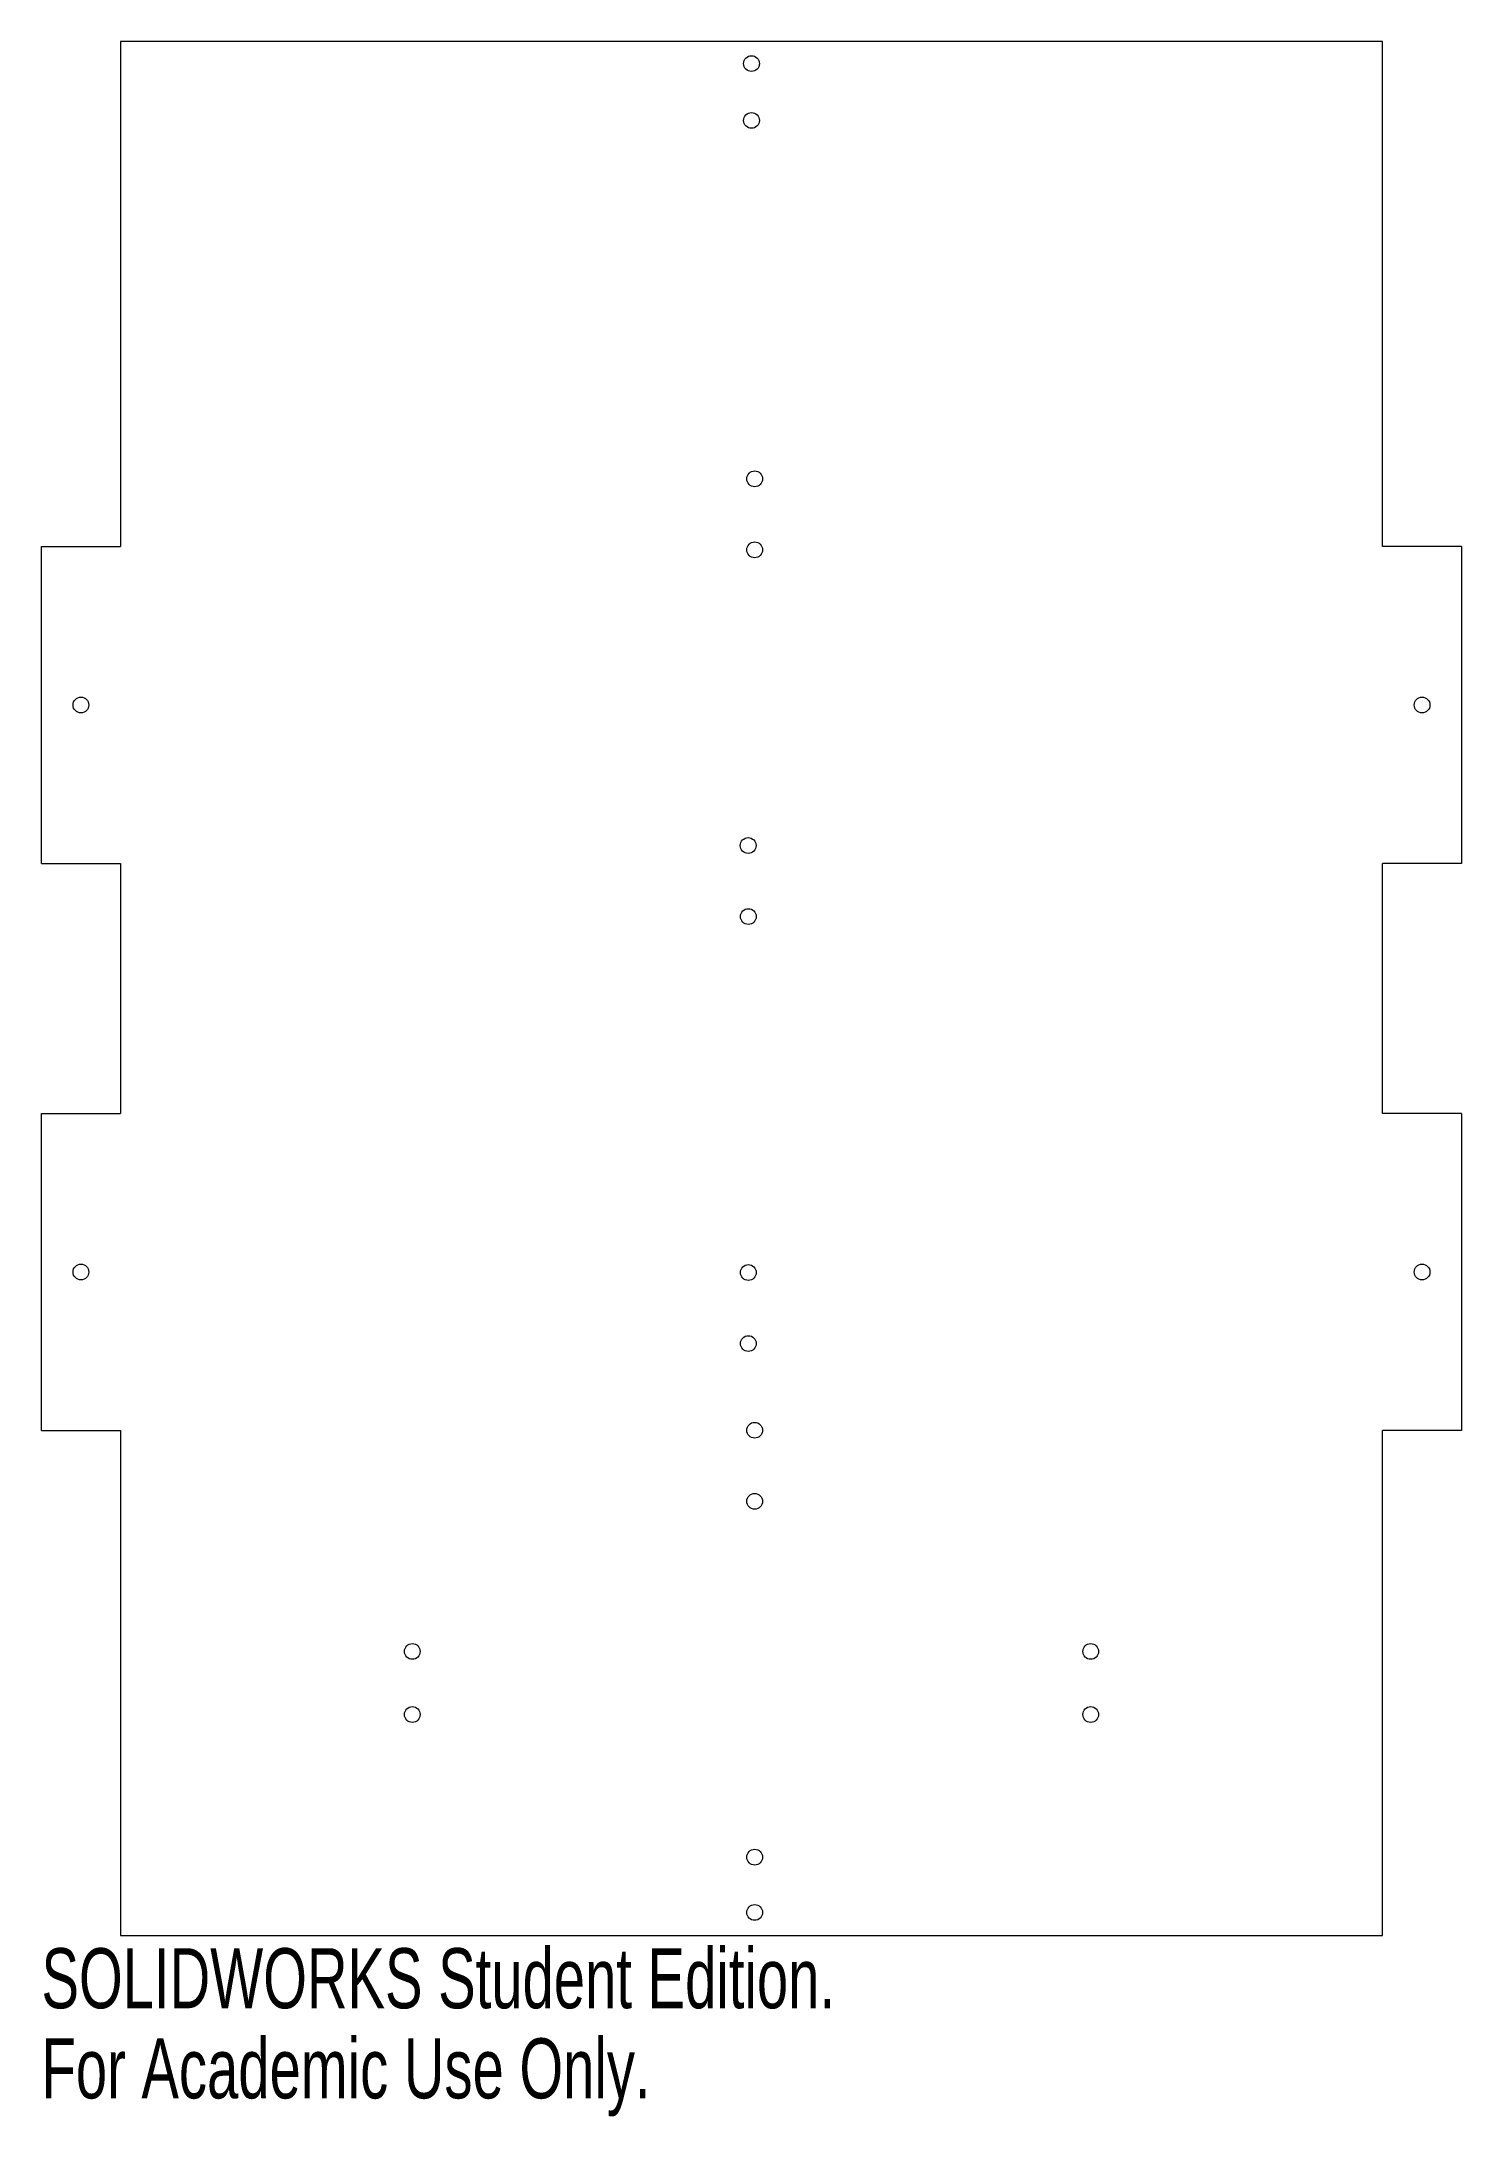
# Model space of a CAD drawing. Header units: inches. Extents: x -0.25 to 4.25, y -0.57 to 6.
import ezdxf

# ---------------------------------------------------------------- set-up
doc = ezdxf.new("R2010")
doc.units = ezdxf.units.IN
doc.header["$MEASUREMENT"] = 0
doc.styles.add('SLDTEXTSTYLE0', font='TXT', dxfattribs={"width": 0.7})

msp = doc.modelspace()

# ---------------------------------------------------------------- linework, layer by layer
at = {"color": 7, "linetype": 'Continuous', "lineweight": 15}
for p, q in [((0, 6), (0, 4.4)), ((4, 6), (0, 6)), ((4, 4.4), (4, 6)), ((-0.25, 4.4), (0, 4.4)), ((-0.25, 3.3961), (-0.25, 4.4)), ((4.25, 4.4), (4, 4.4)), ((4.25, 4.4), (4.25, 3.3961)), ((-0.25, 3.3961), (0, 3.3961)), ((0, 3.3961), (0, 2.6039)), ((4, 2.6039), (4, 3.3961)), ((4.25, 3.3961), (4, 3.3961)), ((-0.25, 2.6039), (0, 2.6039)), ((-0.25, 1.6), (-0.25, 2.6039)), ((4.25, 2.6039), (4, 2.6039)), ((4.25, 2.6039), (4.25, 1.6)), ((-0.25, 1.6), (0, 1.6)), ((0, 1.6), (0, 0)), ((4, 0), (4, 1.6)), ((4.25, 1.6), (4, 1.6)), ((0, 0), (4, 0))]:
    msp.add_line(p, q, dxfattribs=at)
for centre in [(2, 5.93), (2, 5.75), (2.01, 4.6147), (2.01, 4.3897), (-0.125, 3.8981), (4.125, 3.8981), (1.9894, 3.4529), (1.9899, 3.2279), (-0.125, 2.1019), (1.99, 2.1002), (4.125, 2.1019), (1.99, 1.8752), (2.01, 1.6006), (2.01, 1.3756), (0.925, 0.9), (3.075, 0.9), (0.925, 0.7), (3.075, 0.7), (2.01, 0.2482), (2.01, 0.0732)]:
    msp.add_circle(centre, 0.025, dxfattribs=at)

# ---------------------------------------------------------------- texts
at = {"color": 7, "linetype": 'Continuous', "char_height": 0.1903, "attachment_point": 1, "style": 'SLDTEXTSTYLE0'}
for s, insert in [('SOLIDWORKS Student Edition.', (-0.25, -0.0401)), ('For Academic Use Only.', (-0.25, -0.3256))]:
    msp.add_mtext(s, dxfattribs=dict(at, insert=insert))

doc.saveas('drawing.dxf')
